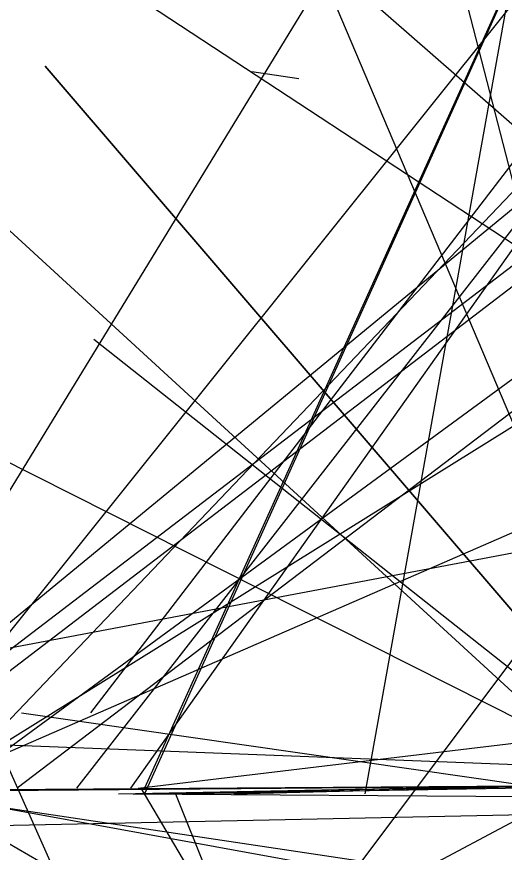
# Model space of a CAD drawing. Header units: metres. Extents: x -200 to 165, y -189 to 191.
# Drawn here: x -77.9 to -13.7, y -4 to 106 of the extents above; entities that cross this region are included whole.
import ezdxf

# ---------------------------------------------------------------- set-up
doc = ezdxf.new("R2010")
doc.units = ezdxf.units.M

msp = doc.modelspace()

# ---------------------------------------------------------------- linework, layer by layer
at = {"layer": 'MCD_Layer_0'}
for p, q in [((-105.144094, -13.98774), (90.441844, 191.189995)), ((8.164501, 3.473198), (-39.835499, 189.889214)), ((8.164501, 3.473198), (-64.585499, 175.082573)), ((-103.210641, 3.842339), (-7.5915, 160.223198)), ((-32.06011, 3.842339), (-4.023, 160.223198)), ((2.313, 144.848198), (-61.097157, 4.592339)), ((2.313, 144.660698), (-61.097157, 3.842339)), ((104.164501, 144.016167), (-87.659718, 3.473198)), ((-93.687, 129.420464), (98.002453, 3.473198)), ((-55.5915, 129.420464), (88.191703, 3.473198)), ((101.4915, 123.279839), (-90.783891, 3.473198)), ((11.164501, 117.959526), (-68.212452, 14.506401)), ((-95.241891, 4.592339), (-7.5915, 114.098198)), ((-70.01128, 4.592339), (8.164501, 104.910698)), ((-62.892139, 4.592339), (8.164501, 104.910698)), ((8.164501, 3.473198), (-182.300343, 99.484917)), ((-102.136219, 99.221245), (2.313, 3.473198)), ((-74.171436, 99.537651), (8.164501, 3.473198)), ((8.164501, 3.473198), (-74.171436, 99.537651)), ((-40.816967, 97.879448), (-46.963452, 98.781792)), ((-118.808155, 96.666557), (8.164501, -188.526802)), ((-106.252641, 3.842339), (5.4915, 95.723198)), ((-7.5915, 77.201714), (-104.013375, 3.473198)), ((-4.023, 77.201714), (-100.398, 3.473198)), ((5.4915, 67.973198), (-77.863969, 4.592339)), ((8.164501, 3.473198), (-67.772999, 63.584526)), ((-91.5915, 3.842339), (-7.5915, 40.410698)), ((-176.687061, 4.586479), (8.164501, 39.473198)), ((-169.778858, -188.163521), (-2.300343, 35.336479)), ((-77.26228, 14.506401), (-0.674389, 3.473198)), ((-141.687, 12.684135), (98.061047, 3.473198)), ((-61.949906, 4.592339), (5.4915, 12.660698)), ((-160.507313, 3.842339), (2.313, 4.973198)), ((-130.252641, 3.842339), (5.4915, 4.973198)), ((-91.673391, 4.592339), (-4.023, -45.651802)), ((-64.521188, 3.842339), (-7.5915, 4.973198)), ((5.4915, -108.651802), (-61.533891, 4.592339)), ((-58.568063, 3.842339), (-7.5915, 4.973198)), ((-57.021046, 3.842339), (8.164501, 4.973198)), ((-49.339406, 3.842339), (-4.023, 4.973198)), ((-189.687, -2.673286), (98.201672, 3.473198)), ((-6.47236, 3.473198), (-185.7165, -92.145943)), ((-91.5915, 3.842339), (-7.5915, -8.714302)), ((152.164501, -40.173286), (-88.146046, 3.473198)), ((-62.605172, 3.842339), (-7.5915, 3.473198)), ((-57.021046, 3.842339), (8.164501, -157.776802))]:
    msp.add_line(p, q, dxfattribs=at)

doc.saveas('drawing.dxf')
